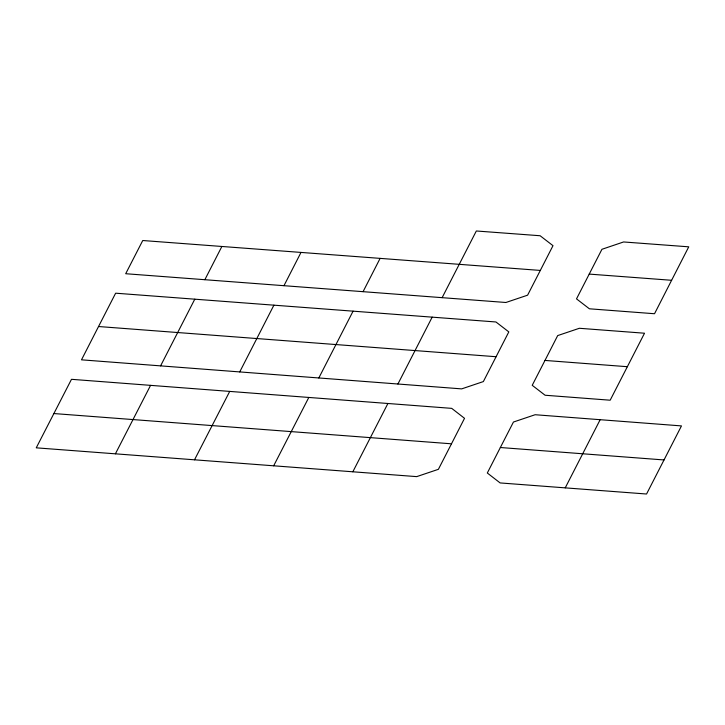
<?xml version="1.0" encoding="UTF-8"?>
<svg xmlns="http://www.w3.org/2000/svg" width="725" height="725" viewBox="0 0 725 725"><rect width="100%" height="100%" fill="white"/><g stroke="black" fill="none" stroke-linecap="round" stroke-linejoin="round"><path stroke-width="1.09" d="M98.537 326.522L81.499 359.827L461.671 388.881L483.358 381.577L508.814 331.896L495.936 321.972L115.637 293.19L98.537 326.522L496.118 356.727M273.896 305.18L239.73 371.925M363.071 291.677L442.132 297.667L476.334 230.985L540.125 235.743L552.994 245.675L540.315 270.425L142.752 240.519L125.697 273.724L363.071 291.677L380.108 258.39M451.485 443.809L464.526 418.316L451.711 408.365L71.485 379.311L36.25 447.833L416.703 476.624L438.389 469.32L451.485 443.809L53.877 413.549M500.35 447.515L487.318 473.008L500.141 482.932L646.555 494.015L681.473 425.91L535.132 414.727L513.445 422.032L500.35 447.515L664.018 459.949M544.982 360.434L557.688 335.584L579.375 328.28L644.516 333.219L610.178 400.209L545.091 395.243L532.222 385.31L544.982 360.434L627.379 366.705M671.613 280.285L654.53 313.735L589.389 308.796L576.511 298.872L601.94 249.291L623.591 241.96L688.75 246.826L671.613 280.285L589.198 274.095M150.573 385.356L115.411 453.814M160.587 365.871L194.789 299.189M204.858 279.705L221.868 246.491M283.964 285.704L300.993 252.445M318.819 377.97L353.066 311.161M308.814 397.454L273.669 465.812M352.839 471.785L387.902 403.499M397.916 384.014L432.163 317.16M565.237 487.853L600.164 419.693M194.517 459.813L229.716 391.409M540.315 270.425L527.592 295.184L505.905 302.488L442.132 297.667"/></g></svg>
